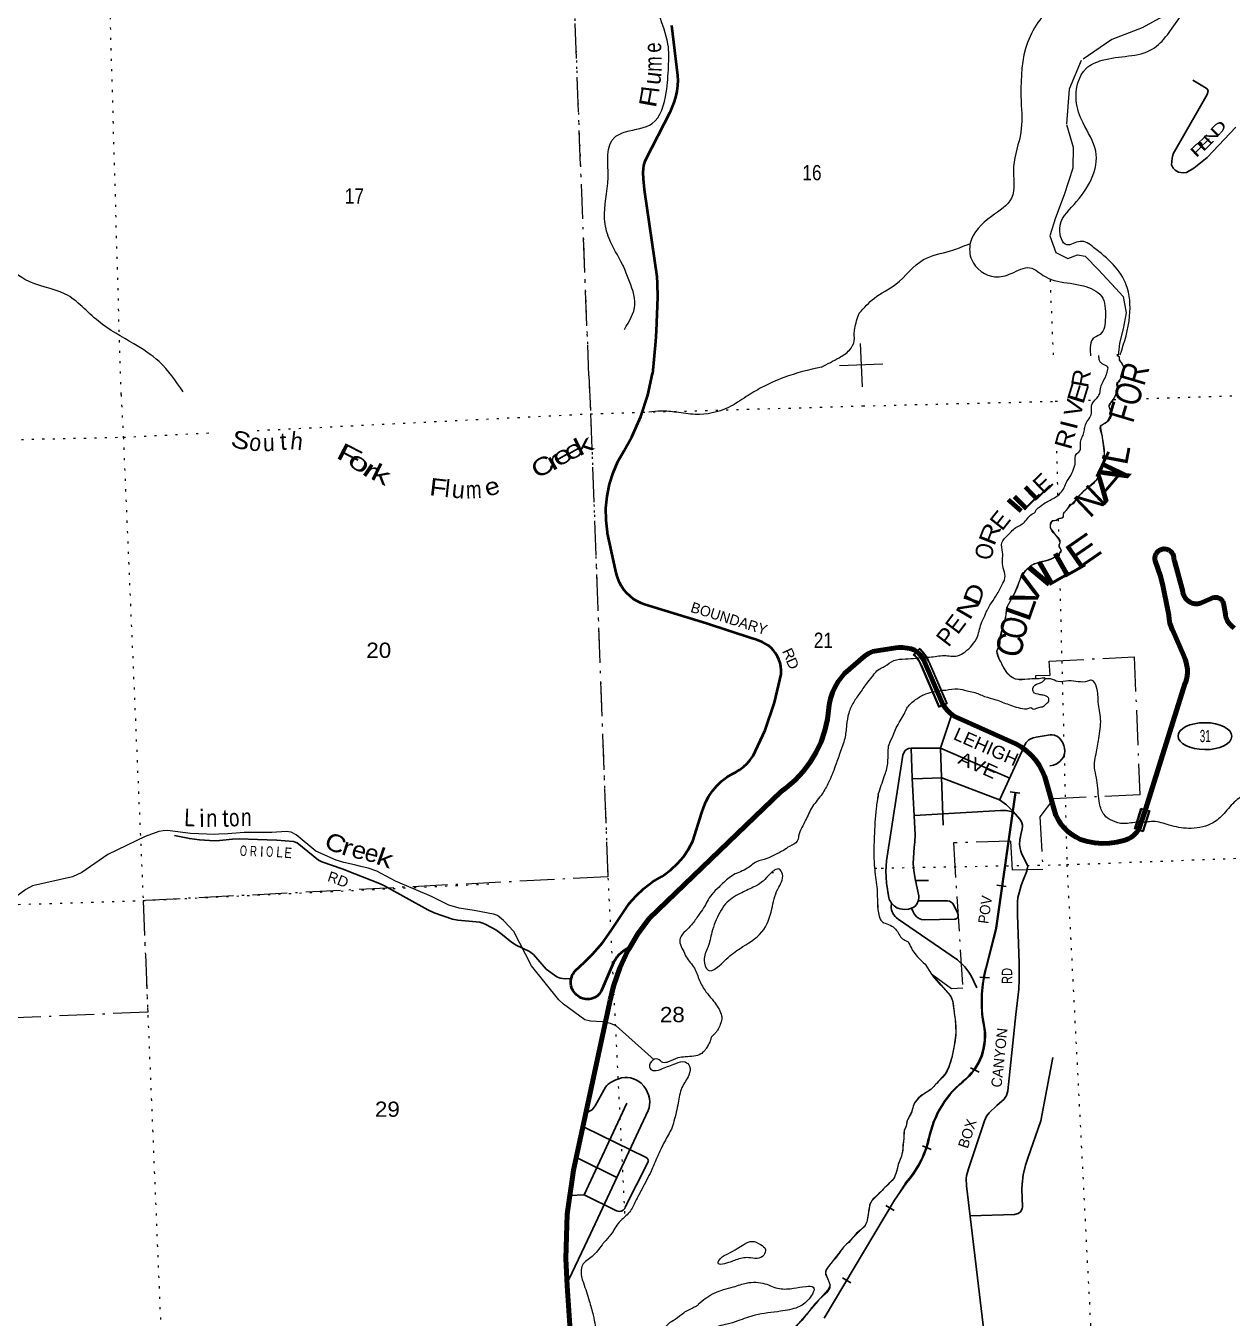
# Model space of a CAD drawing. Header units: feet. Extents: x 727543 to 978287, y 379550 to 572970.
# Drawn here: x 871278 to 885158, y 512144 to 527008 of the extents above; entities that cross this region are included whole.
import ezdxf
from ezdxf.enums import TextEntityAlignment as Align

# ---------------------------------------------------------------- set-up
doc = ezdxf.new("R2010")
doc.units = ezdxf.units.FT
doc.header["$LTSCALE"] = 80
doc.linetypes.add('DOT_DASHED', pattern=[7.7, 5, -1.2, 0.3, -1.2])
doc.linetypes.add('DOTTED', pattern=[1.5, 0.3, -1.2])
for name, color, linetype, lineweight in [('17', 7, 'Continuous', 25), ('23', 7, 'Continuous', 70), ('26', 7, 'Continuous', 40), ('29', 7, 'Continuous', 25), ('34', 7, 'Continuous', 25), ('39', 7, 'Continuous', 13), ('4', 7, 'Continuous', 13), ('44', 7, 'DOT_DASHED', 13), ('59', 7, 'Continuous', 13), ('7', 7, 'DOTTED', 13)]:
    doc.layers.add(name, color=color, linetype=linetype, lineweight=lineweight)
for name, color, linetype in [('27', 7, 'Continuous'), ('30', 7, 'Continuous'), ('41', 7, 'Continuous')]:
    doc.layers.add(name, color=color, linetype=linetype)

msp = doc.modelspace()

# ---------------------------------------------------------------- linework, layer by layer
at = {"layer": '17'}
msp.add_ellipse((884845.37, 518838.3), major_axis=(309.24, -1), ratio=0.500121, dxfattribs=at)
at = {"layer": '23'}
for points in [[(881021.24, 519812.37), (881286.61, 519853.51), (881324.22, 519857.27), (881365.6, 519857.27), (881422.02, 519849.75), (881463.39, 519842.22), (881494.89, 519831.4), (881506.17, 519825.75), (881526.09, 519811.15), (881549.84, 519790.98), (881570.35, 519769.38), (881588.7, 519746.33), (881605.26, 519719.33), (881834.69, 519195.56), (881836.25, 519192.97), (881858.09, 519160.95), (881883.16, 519131.38), (881911.18, 519104.6), (881941.84, 519080.89), (881974.82, 519060.52), (882009.74, 519043.71), (882670.9, 518750.42), (882730.48, 518714.75), (882790.1, 518670.3), (882844.74, 518619.85), (882893.82, 518563.97), (882936.78, 518503.27), (882973.17, 518438.41), (883002.57, 518370.1), (883129.59, 517926.84), (883131.97, 517921.67), (883158.83, 517871.27), (883190.81, 517823.95), (883227.56, 517780.23), (883268.67, 517740.6), (883313.71, 517705.48), (883362.17, 517675.26), (883413.52, 517650.27), (883493.47, 517626.6), (883576.73, 517611.11), (883661.16, 517604.41), (883745.82, 517606.57), (883829.79, 517617.56), (883912.16, 517637.28), (883934.89, 517644.48), (883963.66, 517656.62), (883991, 517671.7), (884016.62, 517689.56), (884040.23, 517709.99), (884061.57, 517732.78), (884080.42, 517757.68), (884161.21, 517994.7), (884619.37, 519450.42), (884620.34, 519452.99), (884632.14, 519490.88), (884639.92, 519529.79), (884643.59, 519569.3), (884643.11, 519608.97), (884638.48, 519648.38), (884629.76, 519687.09), (884617.04, 519724.68), (884600.46, 519760.73), (884474.05, 520052.26), (884472.75, 520054.85), (884454.8, 520096.37), (884441.29, 520139.53), (884432.36, 520183.88), (884428.12, 520228.91), (884419.95, 520286.18), (884360.92, 520570.81), (884333.09, 520678.39), (884271.18, 520855.38), (884269.99, 520860.88), (884268.43, 520872.27), (884268.07, 520883.75), (884268.92, 520895.21), (884270.96, 520906.52), (884274.17, 520917.56), (884278.52, 520928.2), (884283.95, 520938.32), (884290.42, 520947.83), (884297.84, 520956.6), (884306.13, 520964.55), (884315.22, 520971.59), (884324.99, 520977.65), (884335.34, 520982.64), (884346.15, 520986.53), (884357.31, 520989.27), (884368.7, 520990.83), (884380.19, 520991.18)], [(884380.19, 520991.18), (884391.65, 520990.34), (884402.96, 520988.3), (884413.99, 520985.09), (884424.63, 520980.74), (884434.76, 520975.3), (884444.26, 520968.84), (884453.04, 520961.42), (884460.99, 520953.12), (884468.03, 520944.04), (884474.08, 520934.27), (884479.08, 520923.92), (884482.97, 520913.1), (884485.39, 520903.2), (884487.96, 520875.38), (884494.03, 520853.2), (884589.84, 520502.99), (884591.86, 520489.5), (884595.88, 520473.34), (884601.57, 520457.69), (884608.87, 520442.72), (884617.69, 520428.59), (884627.94, 520415.47), (884639.5, 520403.48), (884652.26, 520392.77), (884666.06, 520383.46), (884680.76, 520375.63), (884696.2, 520369.39), (884712.2, 520364.79), (884728.6, 520361.9), (884745.22, 520360.73), (884761.86, 520361.3), (884778.35, 520363.62), (884794.51, 520367.64), (884907.39, 520417.5), (884933.62, 520428.81), (884957.39, 520433.99), (884965.43, 520434.43), (884975.57, 520433.92), (884985.6, 520432.36), (884995.4, 520429.75), (885004.89, 520426.14), (885013.94, 520421.55), (885022.46, 520416.04), (885030.37, 520409.68), (885037.56, 520402.52), (885043.96, 520394.65), (885049.51, 520386.15), (885054.14, 520377.12), (885057.8, 520367.65), (885079.92, 520240.85), (885080.25, 520237.03), (885083.22, 520217.23), (885088.24, 520197.84), (885095.26, 520179.09), (885104.2, 520161.17), (885114.97, 520144.28), (885127.44, 520128.62), (885130.02, 520126), (885155.02, 520103.55), (885180.02, 520080.73)], [(878227.19, 516408.58), (878319.37, 516563.25), (878452.02, 516740.59), (879969.31, 518201.38), (880027.69, 518244.34), (880129.11, 518332.4), (880220.78, 518430.58), (880301.67, 518537.81), (880370.92, 518652.9), (880427.76, 518774.6), (880471.56, 518901.57), (880501.85, 519032.43), (880518.3, 519165.74), (880522.7, 519199.49), (880537.49, 519270.05), (880559.57, 519338.69), (880588.71, 519404.63), (880624.59, 519467.17), (880699.25, 519557.01), (880928.5, 519758.48), (880972.35, 519790.4), (881021.24, 519812.37)], [(878003.33, 515803.3), (878041.75, 515962.33), (878113.1, 516171.98), (878205.99, 516373.02), (878227.19, 516408.58)], [(877601.5, 511099.35), (877507.28, 512515.28), (877491.33, 512829.79), (877508.66, 513339.59), (877579.19, 513844.78), (878003.33, 515803.3)]]:
    msp.add_lwpolyline(points, dxfattribs=at)
at = {"layer": '26'}
for points in [[(878708.78, 527010.43), (878776.25, 526438.19), (878779.52, 526382.33), (878776.81, 526317.29), (878770.04, 526254.95), (878753.42, 526186.75), (878733.48, 526124.87), (878689.92, 526012.94), (878409.27, 525466.53), (878396.96, 525438.53), (878386.13, 525400.59), (878380.71, 525364.01), (878379.29, 525320.02), (878380.71, 525248.82), (878393.18, 525124.3), (878539.95, 524125.76), (878543.21, 524044.17), (878545, 523887.3), (878532.43, 523494.62), (878524.94, 523375.45), (878488.02, 523007.14)], [(879665.91, 519952.33), (879635.03, 519962.74), (879108.86, 520132.25), (878397.34, 520353.25), (878359.83, 520367.07), (878313.99, 520389.03), (878270.69, 520415.65), (878230.41, 520446.65), (878193.6, 520481.7), (878160.65, 520520.4), (878131.93, 520562.33), (878107.74, 520607.04), (878088.37, 520654.02), (878074.01, 520702.78), (878064.82, 520752.77), (877972.26, 521171.1), (877970.16, 521183.17), (877954.09, 521321.38), (877952.56, 521460.52), (877965.58, 521599.05), (877993.01, 521735.47), (878034.55, 521868.27), (878089.74, 521996), (878157.98, 522117.26), (878250.58, 522282.25), (878355.13, 522516.09), (878434.65, 522759.57), (878488.31, 523010.06)], [(878227.19, 516408.58), (878185.9, 516388.36), (878155.53, 516369.32), (878127.32, 516347.22), (878101.58, 516322.28), (878078.58, 516294.79), (878058.59, 516265.05), (878041.81, 516233.38), (877900.03, 515912.77), (877893.29, 515898.74), (877884.14, 515883.68), (877873.46, 515869.66), (877861.38, 515856.83), (877848.02, 515845.33), (877843.07, 515841.9), (877824.66, 515830.8), (877793.07, 515819.33), (877784.23, 515816.98), (877764.08, 515813.82), (877743.7, 515812.78), (877723.32, 515813.88), (877703.18, 515817.1), (877683.48, 515822.41), (877664.44, 515829.75), (877646.27, 515839.04), (877629.18, 515850.18), (877613.34, 515863.04), (877598.93, 515877.49), (877586.12, 515893.36), (877575.03, 515910.49), (877565.79, 515928.68), (877558.51, 515947.74), (877553.26, 515967.46), (877550.09, 515987.62), (877549.06, 516007.99), (877550.15, 516028.37), (877553.37, 516048.51), (877558.68, 516068.22), (877566.02, 516087.25), (877575.31, 516105.42), (877586.45, 516122.51), (877599.31, 516138.35), (877706.13, 516240.23), (877799.15, 516329.24), (877913.38, 516460.47), (878013.27, 516602.91), (878211.05, 516901.84), (878217.13, 516909.6), (878298.96, 517002.74), (878390.09, 517086.82), (878489.5, 517160.91), (878596.12, 517224.2), (878617.21, 517238.22), (878699.97, 517301.36), (878775.67, 517372.8), (878843.49, 517451.77), (878902.69, 517537.39), (878952.61, 517628.73), (879056.53, 517959.45), (879073.73, 518014.68), (879102.56, 518083.87), (879138.45, 518149.68), (879181.03, 518211.36), (879229.83, 518268.26), (879284.3, 518319.75), (879343.86, 518365.26), (879407.85, 518404.3), (879441.04, 518420.64), (879489.79, 518450.11), (879535.18, 518484.51), (879576.74, 518523.47), (879613.99, 518566.56), (879646.54, 518613.31), (879783.21, 518906.26), (879893.62, 519224.54), (879970.16, 519552.61), (879970.4, 519557.6), (879969.96, 519598.74), (879965.22, 519639.6), (879956.23, 519679.74), (879943.1, 519718.73), (879925.96, 519756.12), (879905.01, 519791.52), (879880.47, 519824.54), (879852.62, 519854.81), (879821.76, 519882.01), (879789.5, 519900.47), (879755.61, 519918.42), (879665.91, 519952.33)]]:
    msp.add_lwpolyline(points, dxfattribs=at)
at = {"layer": '29'}
for p, q in [((882483.08, 518102.99), (882784.89, 518761.51)), ((881368.5, 518621.34), (881181.04, 517403.58)), ((881834.79, 517814.19), (881803.52, 518701.49)), ((881502.49, 517926.27), (882492.01, 517982.66)), ((881514.34, 517176.83), (881663.87, 517179.66)), ((881545.96, 516945.68), (881881.55, 516942.59)), ((881315.07, 516731.89), (881999.71, 516267.33)), ((881619.02, 516727.07), (881965.21, 516731.64)), ((882686.72, 516782.16), (882707.76, 516228.4)), ((882669.14, 515638.4), (882576.67, 514757.41)), ((878194.14, 514618.73), (877702.28, 513562.87)), ((877702.7, 514341.98), (878421.99, 513987.63)), ((877621.67, 513987.61), (878076.64, 513763.52)), ((878433.62, 513933.32), (878175.15, 513420.22)), ((882101.83, 513664.35), (882368.71, 511434.7)), ((882142.53, 513321.78), (882654.69, 513335.48))]:
    msp.add_line(p, q, dxfattribs=at)
for points in [[(884704.53, 526382.57), (884839.06, 526304.27), (884868.91, 526283.94), (884878.94, 526267.89), (884880.94, 526255.85), (884870.53, 526218.5), (884777.14, 526055.88), (884478.87, 525535.48), (884466.84, 525487.32), (884462.18, 525409.4), (884478.87, 525370.94), (884502.93, 525346.86), (884539.03, 525326.8), (884593.1, 525318.87), (884631.28, 525322.78), (884715.5, 525370.94), (884872.45, 525493.73), (885200.24, 525841.83)], [(881803.52, 518701.49), (881931.36, 519089.86), (881931.3, 519091.89)], [(882784.89, 518761.51), (882801.93, 518779.51), (882817.48, 518795.07), (882841.91, 518807.29), (882868.56, 518817.29), (882904.1, 518827.29), (883065.12, 518851.73), (883088.44, 518852.84), (883113.98, 518848.4), (883147.3, 518833.96), (883166.17, 518817.29), (883187.27, 518795.07), (883209.48, 518762.85), (883221.7, 518731.74), (883229.47, 518701.74), (883233.91, 518667.29), (883228.36, 518633.96), (883217.26, 518598.4), (883196.16, 518568.41), (883173.95, 518545.07), (883143.96, 518522.85), (883129.53, 518515.07), (883103.99, 518505.07), (883061.46, 518497.36)], [(881368.5, 518621.34), (881382.72, 518653.97), (881396.05, 518671.75), (881407.15, 518680.63), (881419.37, 518689.52), (881433.8, 518695.08), (881463.42, 518698.72)], [(881463.42, 518698.72), (881803.52, 518701.49), (882600.03, 518353.68), (882597.88, 518357.66)], [(881510.09, 517703.04), (881475.96, 518353.52), (881463.42, 518698.72)], [(881482.22, 518347.64), (881816.02, 518359.92), (882482.08, 518105.22)], [(882482.08, 518105.22), (882560.95, 518046.76), (882637.56, 517973.08)], [(882492.01, 517982.66), (882536.52, 517983.43), (882559.84, 517981.21), (882636.46, 517968.99)], [(882686.72, 516782.16), (882688.66, 516933.45), (882693.1, 516980.67), (882706.43, 517036.23), (882730.86, 517120.12), (882745.29, 517164), (882795.27, 517284.56), (882805.26, 517326.77), (882807.48, 517341.22), (882804.15, 517355.67), (882753.07, 517449), (882733.09, 517492.88), (882725.31, 517514.55), (882719.76, 517544.55), (882713.1, 517592.88), (882715.31, 517644.55), (882730.86, 517722.32), (882743.08, 517770.66), (882746.41, 517797.88), (882746.41, 517812.88), (882736.42, 517841.77), (882728.64, 517861.77), (882715.31, 517882.32), (882637.56, 517973.08)], [(881510.09, 517703.04), (881507.1, 517623.43), (881499.32, 517559), (881490.43, 517436.78), (881489.33, 517373.44), (881497.1, 517290.11), (881514.34, 517176.83)], [(877554.53, 516052.32), (877483.02, 516048.54), (877425.21, 516054.52), (877385.99, 516070), (877263.79, 516159.67), (877118.22, 516325.81), (877073.29, 516362.71), (876919.23, 516435.35), (876867.04, 516469.43), (876743, 516570.05), (876687.63, 516609.07), (876572.01, 516672.9), (876536.13, 516686.86), (876502.25, 516696.95), (876250.54, 516720.47), (876186.28, 516734.74), (875976.97, 516806.55), (875902.67, 516842.44), (875404.36, 517115.99), (875348.04, 517143.67), (875062.05, 517254.29), (874916.52, 517313.01), (874683.23, 517391.03), (874646.25, 517412.83), (874399.26, 517610.3), (874358.3, 517626.42), (874167.52, 517642.44), (873944.69, 517648.55), (873733.93, 517657), (873656.62, 517654.35), (873505.79, 517638.71), (873447.31, 517634.4), (873277.86, 517646.37), (873160.25, 517660.34), (872988.81, 517694.25)], [(881181.04, 517403.58), (881175.05, 517283.45), (881181.72, 517147.89), (881206.15, 516976.79), (881210.59, 516961.78), (881218.37, 516946.23), (881239.46, 516916.79)], [(881545.96, 516945.68), (881552.63, 516972.89), (881552.62, 517001.23), (881514.34, 517176.83)], [(881315.07, 516731.89), (881291.66, 516752.34), (881280.56, 516764.56), (881261.05, 516786.5), (881245.5, 516816.5), (881238.36, 516841.23), (881236.14, 516867.9), (881239.46, 516916.79)], [(881239.46, 516916.79), (881268.34, 516885.12), (881299.43, 516863.46), (881321.64, 516854.01), (881338.3, 516850.67), (881392.71, 516843.46), (881433.8, 516847.34), (881470.45, 516859.01)], [(881470.45, 516859.01), (881495.99, 516871.78), (881519.31, 516892.34), (881534.86, 516914.01), (881545.96, 516945.68)], [(881470.45, 516859.01), (881486, 516817.9), (881498.22, 516793.45), (881517.09, 516771.23), (881525.98, 516760.12), (881537.08, 516751.23), (881564.85, 516737.9), (881582.61, 516731.23), (881619.02, 516727.07)], [(881965.21, 516731.64), (881974.07, 516732.62), (881982.95, 516735.95), (881991.28, 516741.51), (881996.83, 516747.9), (882001.27, 516757.62), (882004.05, 516767.06), (882004.6, 516784.56), (881997.94, 516806.51), (881950.19, 516903.45), (881937.42, 516919.84), (881917.98, 516933.45), (881904.11, 516939.28), (881881.55, 516942.59)], [(881999.71, 516267.33), (882081.23, 516183.19), (882127.87, 516125.41), (882156.75, 516080.97), (882218.93, 515943.2)], [(882669.14, 515638.4), (882703.11, 515927.64), (882707.55, 516036.53), (882707.76, 516228.4)], [(882806.94, 513985.49), (882957.88, 514413.02), (883093.44, 515143.58)], [(877719.88, 514501.71), (877787.39, 514536.3), (877796.25, 514541.84), (877807.33, 514554.04), (877829.49, 514587.29), (877946.94, 514802.35), (877961.34, 514821.2), (877977.96, 514836.72), (878013.41, 514860), (878066.59, 514885.5), (878100.94, 514897.69), (878133.07, 514906.56), (878171.85, 514911), (878200.66, 514911), (878235.01, 514906.56), (878259.38, 514899.91), (878288.19, 514888.82), (878319.21, 514873.3), (878356.88, 514846.7), (878389.02, 514813.44), (878414.5, 514773.53), (878444.41, 514712.56), (878454.39, 514669.33), (878457.71, 514630.53), (878454.39, 514596.16), (878448.85, 514565.12), (878437.05, 514532.4)], [(882101.83, 513664.35), (882096.78, 513751.02), (882101.22, 513782.13), (882123.43, 513859.91), (882307.77, 514415.45), (882332.2, 514466.56), (882363.3, 514506.56), (882449.91, 514591), (882534.31, 514664.33), (882547.64, 514682.11), (882563.18, 514706.56), (882576.67, 514757.41)], [(877496.96, 512523.09), (877773.47, 513113.59), (878437.05, 514532.4), (878437.05, 514532.4)], [(878421.99, 513987.63), (878428.91, 513981.47), (878436.11, 513972.61), (878439.99, 513964.29), (878441.1, 513959.3), (878440.55, 513953.21), (878438.88, 513944.89), (878433.62, 513933.32)], [(882654.69, 513335.48), (882696.44, 513347.7), (882723.09, 513367.7), (882743.08, 513401.03), (882745.3, 513423.26), (882736.42, 513627.7), (882740.86, 513685.47), (882754.19, 513794.36), (882778.62, 513903.24), (882806.94, 513985.49)], [(877538.51, 513553.55), (877702.28, 513562.87), (878073.23, 513378.93), (878073.23, 513378.93)], [(878073.23, 513378.93), (878092.63, 513372.86), (878107.03, 513371.75), (878126.98, 513374.52), (878141.38, 513380.06), (878151.35, 513387.27), (878160.77, 513396.14), (878169.08, 513407.22), (878175.15, 513420.22)]]:
    msp.add_lwpolyline(points, dxfattribs=at)
at = {"layer": '34'}
for p, q in [((882604.54, 518197.99), (882714.05, 518182.45)), ((882449.4, 517123.34), (882558.91, 517107.79)), ((882256, 516067.93), (882366.19, 516058.26)), ((882149.08, 515025.21), (882246.53, 514972.89)), ((881593.94, 514127.5), (881694.81, 514082.12)), ((881410.88, 513699.43), (881273.15, 513500.91)), ((881273.15, 513500.91), (880462.28, 512144.25)), ((881269, 513383.92), (881174.06, 513440.67)), ((880771.37, 512551.91), (880676.43, 512608.66))]:
    msp.add_line(p, q, dxfattribs=at)
at = {"layer": '34', "lineweight": 13}
for p, q in [((881399.98, 513699.43), (881272.82, 513499.95)), ((881272.83, 513500.03), (880462.28, 512144.25))]:
    msp.add_line(p, q, dxfattribs=at)
msp.add_lwpolyline([(882657.66, 518191.56), (882436.17, 516630.79), (882318.66, 516169.89)], dxfattribs=at)
at = {"layer": '34'}
msp.add_lwpolyline([(882668.56, 518191.56), (882447.07, 516630.79), (882329.56, 516169.89)], dxfattribs=at)
at = {"layer": '34', "lineweight": 13}
for centre, radius, start, end in [((883790.62, 515784.3), 1521.62, 165.32076, 188.17611), ((881641.94, 515388.38), 667.13, 312.47153, 15.61019), ((882771.47, 513993.72), 1129.51, 126.95631, 169.20703), ((880534.51, 514468.4), 1157.74, 318.37876, 346.86086)]:
    msp.add_arc(centre, radius, start, end, dxfattribs=at)
at = {"layer": '34'}
for centre, radius, start, end in [((883801.52, 515784.3), 1521.62, 165.32076, 188.17611), ((881652.84, 515388.38), 667.13, 312.47153, 15.61019), ((882782.37, 513993.72), 1129.51, 126.95631, 169.20703), ((880545.41, 514468.4), 1157.74, 318.37876, 346.86086)]:
    msp.add_arc(centre, radius, start, end, dxfattribs=at)
at = {"layer": '39'}
msp.add_line((881625.53, 516213.93), (881698.46, 516099.58), dxfattribs=at)
for points in [[(873173.22, 517720.18), (872907.22, 517751.89), (872857.24, 517750.1), (872807.37, 517740.1), (872652.27, 517684.37), (872221.54, 517476.67), (871922.28, 517269.34), (871814.63, 517219.09), (871354.34, 517115.7), (871276.4, 517073.85), (871007.6, 516875.91), (870872.89, 516716.64)], [(878506.65, 515114.99), (878069.41, 515506.36), (878006.29, 515533.89), (877912.12, 515552.64), (877775.05, 515559.83), (877709.01, 515575.45), (877466.07, 515755.31), (877412.41, 515805.94), (877096.64, 516197.6), (876892.09, 516592.27), (876772.35, 516718.78), (876704.57, 516774.64), (876659.25, 516790.12), (876435.23, 516834.6), (876266.01, 516858.42), (876145.99, 516893.48), (875946.56, 516993.2), (875532.16, 517171.99), (875318.18, 517285.32), (875215.46, 517321.2), (875134.31, 517339.11), (875059.03, 517357.13), (874935.43, 517385.06), (874847.72, 517412.99), (874614.68, 517517.08), (874390.17, 517704.19), (874330.65, 517733.76), (874274.55, 517740.1), (874110.16, 517729.82), (873790.32, 517731.29), (873600.54, 517716.05), (873498.15, 517712.21), (873448.32, 517708.22), (873173.22, 517720.18)]]:
    msp.add_lwpolyline(points, dxfattribs=at)
for points in [[(883870.71, 523224.77), (883978.84, 523668.78), (883940.14, 524028.88), (883564.15, 524459.81), (883409.35, 524529.04), (883254.85, 524489.23), (883174.58, 524672.17), (883339.74, 524952.66), (883588.87, 525567.32), (883442.16, 525891.28), (883364.98, 526149.05), (883479.96, 526518.64), (883662.73, 526611.95), (884239.43, 526739.44), (884563, 527114.4), (885014.85, 527627.2), (885333.97, 528012.11), (885712.51, 528380.95), (885851.18, 528918.99), (886010.77, 529237.66), (886450.72, 529743.98), (886705.9, 530257.88), (886906.72, 530965.74), (886897.86, 531492.49), (886914.69, 531781.86), (887039.71, 532103.34), (887563.83, 532786.31), (887859.79, 533192.61), (888115.98, 533833.77), (888516.85, 535116.18), (888756.36, 535463.93), (889046.06, 536078.01), (889371.83, 536854.92), (889531.78, 537316.98), (889697.2, 537641.91), (889774.6, 537937.47), (890039.24, 538417.38), (890166.53, 538732.88), (890050.05, 538908.47), (890069.49, 539234.29), (890185.22, 539686.7), (889984.49, 539992.59), (889997.97, 540467.63), (890310.41, 540714.98), (890887.9, 541076.74), (891476.02, 541578.22), (891593.23, 541790.37), (891516.07, 541793.69), (891235.08, 541672.66), (890862.55, 541711.95), (890591.91, 541890.16), (890367.79, 542223.49), (890187.08, 542281.7), (890004.79, 542481.21), (889751.62, 542577.24), (889408.11, 542447.93), (889217.43, 542451.27), (889147.76, 542622.47), (889060.18, 542734.47), (889110.7, 543043.21), (889226.66, 543083.67), (889242.91, 543336.67), (889525.59, 543720.29), (889619.71, 543850.85), (889855.58, 543883.45), (890070.15, 544195.99), (890002.56, 544619.68), (889987.43, 544998.8), (890085.3, 545543.47), (890295.41, 545865.95), (890630.94, 546144.41), (890876.47, 546595.37), (890920.24, 547123.98), (890873.83, 547372.74), (890772.12, 547991.11), (890921.03, 548323.54), (890863.34, 548499.2), (890852.1, 548882.49), (890764.8, 548834.96), (890668.03, 548770.95), (890591.26, 549069.12), (890496.92, 549350.51), (890533.42, 549604.23), (890524.49, 549828.06), (890626.23, 550326.43), (890493.75, 550598.39), (890205.64, 550858.77), (890034.61, 551080.89), (890017.85, 551399.36), (890235.71, 551543.99), (890292.93, 551516.15)], [(889788.69, 549064.88), (889850.95, 548723.79), (890011.8, 548553.81), (890254.43, 548417.02), (890392.98, 548145.27), (890371.41, 548025.36), (890395.89, 547818.23), (890482.6, 547778.9), (890480.11, 547536.49), (890412.39, 547404.84), (890470.47, 547168.61), (890516.72, 546923.89), (890441.65, 546874.78), (890302.58, 547007.16), (890150.56, 546854.35), (890189.94, 546629.58), (890132.76, 546233.77), (889959.13, 546114.52), (889844.86, 546031.71), (889588.62, 545798.47), (889452.14, 545611.88), (889419.74, 545255.32), (889431.64, 544906.38), (889411.36, 544449.28), (889289.12, 544210.69), (889196.3, 544098.35), (889151.81, 543943.3), (889105.45, 543733.66), (888780.77, 543132.48), (888740.79, 542864.5), (888834.51, 542700.21), (888783.7, 542550.99), (888824.96, 542380.81), (888683.25, 542325.29), (888635.12, 542515.43), (888585.76, 542634.84), (888443.72, 542587.4), (888421.75, 542477.57), (888497.15, 542213.68), (888659.52, 542005.39), (888626.75, 541759.88), (888693.45, 541663.29), (889070.22, 541771.57), (889625.02, 541736.72), (889919.89, 541662.36), (890096.36, 541507.07), (890116.2, 541162.46), (889955.69, 541069.93), (889819.7, 540871.24), (889621.91, 540646.13), (889632.23, 540438.5), (889730.41, 540314.76), (889631.6, 540200.19), (889618.2, 540028.06), (889783.07, 539757.25), (889813.43, 539453.4), (889682.08, 539036.78), (889536.8, 538613.61), (889370.1, 538371.43), (889251.01, 538104.68), (889068.85, 537843.78), (888849.97, 537436.17), (888958.07, 537165.37), (888994.44, 536863.75), (888750.58, 536319.96), (888360.58, 535781.08), (888032.38, 535319.11), (887867.34, 534883.12), (887722.6, 534395.35), (887455.99, 533812.39), (887354.47, 533562.42), (887186.39, 533253.55), (887039.77, 533016.11), (886821.31, 532648.91), (886507.72, 532023.89), (886373.57, 531778.82), (886286.78, 531464.76), (886128.04, 530972.45), (885977.07, 530488.5), (885864.12, 530289.19), (885688.12, 529957.24), (885270.42, 529401.23), (884848.45, 528901.6), (884481.2, 528351.42), (884244.68, 527979.54), (883963.19, 527820.12), (883617.82, 527686.7), (883301.57, 527433.16), (882902.69, 527015.13), (882781.58, 526748.31), (882729.04, 526134.57)], [(878165.88, 523517.07), (878286.18, 523800.36), (878208.89, 524104.62), (878144.67, 524261.61), (877988.51, 524562.12), (877937.31, 524786.59), (877977.5, 525262.58), (878054.68, 525728.18), (878179.48, 525788.82), (878485.03, 525884.42), (878646.35, 526242.6), (878672.86, 526537.62), (878666.44, 526800.69), (878567.38, 527136.34), (878597.68, 527820.53), (878736.37, 528143.19), (878978.12, 528685.51), (879194.75, 529372.5), (879231.46, 529580.9), (879272.02, 529836.08), (879269.44, 530018.29), (879229.88, 530168.36), (879273.23, 530364.91), (879217.97, 530589.19), (879329.79, 530795.09), (879341.95, 531093.48), (879300.97, 531423.27), (879136.04, 531758.32), (878650.08, 532132.26), (878397.74, 532537.59), (878271.91, 532882.09), (878066.95, 533356.53)], [(873088.31, 522797.61), (872810.58, 523146.47), (872521.24, 523349.46), (872113.65, 523609.63), (871729.85, 523923.6), (871267.95, 524090.01), (870975.24, 524278.66), (870512.75, 524372.11), (870245.65, 524618.71), (869795.87, 524700.61), (869299.11, 524875.49), (868951.8, 525146.63), (868435.99, 525466.47), (867863.75, 525822.12), (867408.59, 526059.76), (866784.53, 526269.1), (866036.63, 526355.02), (865207.44, 526275), (864515.16, 526043.48), (863976.78, 525985.42), (863409.91, 526057.68), (862735.38, 526177.5), (862250.09, 526452.2), (861803.6, 526678.09), (861236.25, 526845.56), (860816.51, 526892.42), (860489.58, 526692.48), (859965.9, 526282.6), (859659.55, 525998.5)], [(882729.04, 526134.57), (882726.85, 525783.11), (882643.27, 525388.38), (882619.29, 525024.04), (882388.4, 524815.93), (882145.25, 524508.44), (882160.99, 524317.15), (882428.31, 524120.65), (882617.3, 524159.67), (882831.56, 524225.83), (883007.97, 524123.04), (883294.82, 524046.38), (883445.98, 524017.41), (883653.4, 523899.56), (883699.65, 523654.84), (883638.55, 523458.81), (883555.47, 523407.39), (883525, 523307.36), (883528.08, 523210.81)], [(880868.1, 523703.61), (881041.4, 523875.58), (881288.4, 524035.8), (881607.49, 524319.73), (881917.71, 524419.59), (882135.09, 524502.03)], [(880433.41, 523083.81), (880635.78, 523191.04), (880754.28, 523277.57), (880810.15, 523389.36), (880810.15, 523459.84), (880815.01, 523525.46), (880868.1, 523703.61)], [(881646.25, 519747.1), (881676.24, 519747.71), (881845.84, 519765.07), (881997.84, 519761.65), (882085.51, 519808.86), (882164.28, 519882.1), (882227.95, 519985.22), (882251.78, 520066.89), (882279.52, 520152.73), (882321.25, 520245.06), (882338.22, 520286.05), (882353.54, 520314.85), (882390.25, 520372.63), (882455.95, 520475.82), (882521.02, 520599.23), (882544.97, 520676.85), (882523.78, 520773.32), (882516.95, 520864.16), (882516.18, 520955.19), (882508.85, 521062.21), (882573.14, 521145.12), (882602.56, 521176.37), (882655.71, 521226.57), (882768.87, 521300.87), (882867.13, 521398.99), (882883.13, 521405.55), (882904.28, 521442.62), (882927.94, 521463.58), (883007.14, 521522.67), (883118.72, 521582.76), (883226.6, 521697.36), (883256.86, 521767.08), (883314.71, 521861.94), (883348.28, 521956.05), (883351.96, 521968.3), (883350.53, 522014.79), (883386.37, 522100.88), (883394.34, 522105.17), (883412.1, 522186.65), (883420.29, 522249.63), (883443.02, 522300.91), (883457.41, 522360.03), (883469.78, 522419.09), (883540.62, 522552.79), (883540.1, 522635.73), (883602.12, 522726.66), (883638.46, 522796.58), (883639.92, 522814.83), (883692.43, 522952.01), (883709.52, 522988.96), (883718.58, 523023.64), (883724.75, 523086.55), (883708.2, 523098.18), (883650.48, 523130.8), (883631.41, 523158.54), (883625.75, 523210.98), (883625.68, 523213), (883625.35, 523214.99)], [(882900.45, 519497.18), (882808.12, 519493.17), (882674.45, 519493.11), (882566.81, 519568.71), (882489.69, 519705.95), (882451.94, 519814.05), (882483.98, 519891.93), (882489.78, 519966.97), (882551.51, 520199.53), (882577.65, 520337.93), (882642.85, 520457.29), (882690.33, 520559.92), (882727.7, 520662.24), (882742.96, 520693.05), (882781.94, 520742.81), (882864.82, 520814.16), (882943.05, 520838.82), (883073.58, 520875.21), (883113.43, 520896.67), (883155.12, 520924.25), (883192.14, 520971.93), (883166, 521031.83), (883179.11, 521066.63), (883144.56, 521136.38), (883072.91, 521227.26), (883092.44, 521316.88), (883138.79, 521324.38), (883162.58, 521341.3), (883212.79, 521354.98), (883221.42, 521403.81), (883254.71, 521441.25), (883315.32, 521511.91), (883323.48, 521510.14), (883366.32, 521566.09), (883430.99, 521636.87), (883476.22, 521680.75), (883555.43, 521739.84), (883642.82, 521861.91), (883686.43, 522025.12), (883689.21, 522132.45), (883673.91, 522235.17), (883659.47, 522309.59), (883642.52, 522400.12), (883717.86, 522453.02), (883769.39, 522555.77), (883742.75, 522631.84), (883761.75, 522672.89), (883791.11, 522706.17), (883812.06, 522749.31), (883840.37, 522816.95), (883847.51, 522914.29), (883853.58, 522914.48), (883886.49, 522964.05), (883894.52, 522966.32), (883908.97, 523023.42), (883911.1, 523086.21), (883902.51, 523102.13), (883885.33, 523133.98), (883864.23, 523161.66), (883856.92, 523201.9), (883842.5, 523209.55)], [(883842.5, 523209.55), (883838.14, 523211.92), (883846.29, 523223.97)], [(880433.41, 523083.81), (880001.68, 522963.86), (879744.23, 522847.42), (879567.28, 522743.34), (879362.62, 522618.24), (878980.85, 522538.81), (878763.92, 522563.13), (878587.72, 522576.44), (878445.62, 522566.26)], [(881032.03, 519542.09), (881085.25, 519602.07), (881160.96, 519642.84), (881264.32, 519706.72), (881397.37, 519727), (881646.25, 519747.1)], [(881032.03, 519542.09), (880960.82, 519457.32), (880879.17, 519341.72), (880803.47, 519230.34), (880746.4, 519103.29), (880721.98, 518965), (880699.97, 518812.62), (880644.09, 518643.1), (880591.73, 518491.9), (880514.09, 518305.59), (880440.92, 518176.06), (880329.89, 518027.27), (880249.37, 517871.23), (880207.27, 517787.09), (880169.65, 517686.89), (880155.03, 517631.84), (880065.79, 517570.68), (879994.34, 517524.17), (879894.73, 517472.83), (879802.96, 517429.8), (879684.78, 517392.11), (879579.73, 517318.36), (879422.18, 517243.15), (879293.63, 517142.43), (879254.32, 517102.89), (879169.81, 517017.57), (879117.55, 516935.17), (879077.12, 516863.22), (879018.8, 516780.65), (878939.06, 516669.15), (878870.31, 516598.44), (878805.99, 516513.68), (878803.42, 516460.99), (878838, 516381.01), (878876.61, 516301.14), (878971.28, 516168.19), (879029.77, 516028.17), (879104.13, 515898.7), (879173.26, 515811.59), (879208.89, 515766.04), (879283.71, 515620.4), (879286.29, 515600.23), (879273.85, 515539.18), (879249.36, 515475.76), (879226.09, 515440.71), (879200.63, 515411.67), (879175, 515388.7), (879167.2, 515378.36), (879157.95, 515347.75), (879133.23, 515292.43), (879106.26, 515245.13), (879082.82, 515216.15), (879045.36, 515182.73), (878965.26, 515156.22), (878866.42, 515149.42), (878781.89, 515136.95), (878669.99, 515091.34), (878607.5, 515085.55), (878551.9, 515122.45), (878475.78, 515098.07), (878459.93, 515014.66), (878507.05, 514991.69), (878603.42, 515014.61), (878755.37, 515073.48), (878866.04, 515090.72), (878915.92, 515041.52), (878906.64, 514940.08), (878827.8, 514796.23), (878784.26, 514618.97), (878735.57, 514409.18), (878705.75, 514319.31), (878678.89, 514267.97), (878596.31, 514113.9), (878535.42, 513978.65), (878473.08, 513836.75), (878364.6, 513625.16), (878294.1, 513489.52), (878223.59, 513364.74), (878105.19, 513248.28), (878010.14, 513106.01), (877931.8, 513016.81), (877908.36, 512987.83), (877794.91, 512853.14), (877682.52, 512752.87), (877676.61, 512602.96), (877694.3, 512548.82), (877760.66, 512344.25), (877805.74, 512177.55), (877827.26, 512058.75), (877828.56, 512012.25)], [(881814.15, 519364.97), (881862.04, 519368.98), (882003.37, 519383.45), (882105.35, 519360.28), (882182.8, 519344.45), (882309.86, 519295.75), (882438.64, 519257.22), (882587.52, 519201.01), (882673.39, 519172.87), (882768.13, 519153.62), (882819.95, 519159.54), (882840.68, 519166.95), (882862.88, 519152.14), (882920.62, 519165.47), (882975.4, 519177.31), (883018.33, 519208.41), (883047.94, 519245.44), (883044.98, 519279.5), (882983.92, 519308.38), (882947.25, 519315.34), (882871.33, 519347.41), (882866.04, 519387.71), (882889.21, 519424.85), (882977.12, 519463.97), (883006.23, 519505.33), (882953.75, 519499.67), (882900.45, 519497.18)], [(884170.15, 517848.56), (884037.42, 517845.49), (883871.69, 517834.33), (883756.95, 517877.34), (883732.23, 517890.74), (883652.12, 517993.49), (883631.73, 518063.68), (883606.21, 518301.66), (883574.86, 518531.36), (883591.93, 518635.08), (883622.96, 518812.06), (883644.53, 519033.28), (883618.28, 519228.74), (883598.84, 519400.13), (883537.62, 519481.2), (883495.44, 519469.79), (883276.59, 519473.18), (883155.31, 519465.4), (883068.7, 519495.75), (883008.52, 519498.23)], [(881086.89, 518171.85), (881155.33, 518374.01), (881195.31, 518522.94), (881199.19, 518660.65), (881210.88, 518741.95), (881262.04, 518856.83), (881292.12, 518932.62), (881338.26, 519012.95), (881384.47, 519091.26), (881414.8, 519158.96), (881503.19, 519248.69), (881610.53, 519314.71), (881816.5, 519365.17)], [(898881.61, 517802.99), (898681.87, 517810.15), (898410.75, 517735.04), (898212.87, 517583.27), (898078.03, 517423.33), (897950.8, 517213.03), (897767.05, 516996.95), (897591.15, 516920.72), (897200.57, 516910.74), (896927.91, 517017.69), (896819.94, 517170.17), (896567.65, 517273.7), (896337.16, 517260.54), (896166.91, 517000.36), (896034.48, 516761.57), (895877.89, 516716.29), (895593.91, 516796.59), (895409.16, 516612.85), (895179.56, 516504.62), (894976.32, 516593.47), (894734.62, 516747.91), (894562.91, 516997.58), (894140.53, 517231.44), (893929.4, 517115.69), (893577.21, 517042.14), (893232.11, 517067.95), (893042.42, 517177.45), (892964.33, 517280.26), (892858.53, 517361.99), (892805.62, 517502), (892779.17, 517770.3), (892713.85, 517984.79), (892428.19, 518119.67), (892229.8, 518182.36), (891968.76, 518241.11), (891483.34, 518153.34), (891081.71, 517975.08), (890624.39, 517829.49), (890404.02, 517816.65), (890123.12, 517664.35), (889962.52, 517683.69), (889424.26, 517535.63), (889096.01, 517606.47), (888739.19, 517816.05), (888572.23, 517976.83), (888297.34, 518156.55), (887929.67, 518191.78), (887679.46, 518293.35), (887549.07, 518384.44), (887286.3, 518631.31), (887078.63, 518798.94), (886909.13, 518844.31), (886714.13, 518862.59), (886599.23, 518844.9), (886470.56, 518747.87), (886351.67, 518728.02), (886206.38, 518644.64), (885997.88, 518508.74), (885926.22, 518468.09), (885840.63, 518418.92), (885681.71, 518383.68), (885530.6, 518292.03), (885333.44, 518182.78), (885182.69, 518079), (885047.54, 517929.16), (884912.92, 517827.9), (884655.22, 517777.48), (884435.32, 517815.23), (884247.74, 517856.01), (884170.15, 517848.56)], [(881085.02, 518167.69), (881061.98, 518007.5), (881040.09, 517681.35), (881035.48, 517502.72), (881045.41, 517302.5), (881072, 517074.57), (881096.77, 516769.48), (881115.2, 516723.38), (881146.3, 516691.11)], [(881086.89, 518171.85), (881061.98, 518007.5), (881040.09, 517681.35), (881035.48, 517502.72), (881045.41, 517302.5), (881072, 517074.57), (881096.77, 516769.48), (881115.2, 516723.38), (881149.35, 516690.86)], [(879806.59, 517217.11), (879743.91, 517156.99), (879646.49, 517099.64), (879496.9, 517028.7), (879328.47, 516908.66), (879262.53, 516809.69), (879171.88, 516582.55), (879126.21, 516409.27), (879081.93, 516258.29), (879127.45, 516148.26), (879338.17, 516273.52), (879496.39, 516397.31), (879747.76, 516586.44), (879861.62, 516850.65), (879930, 517079.2), (879983.81, 517250.68), (879945.82, 517308.31), (879846.15, 517258.99), (879781.37, 517190.41)], [(881145.77, 516692.78), (881286.16, 516617.69), (881366.53, 516506.85), (881423.79, 516477.03)], [(881424.48, 516476.32), (881426.26, 516474.29), (881467, 516400.68), (881624.56, 516215.37)], [(881698.46, 516099.58), (881749.43, 516036.02), (881812.03, 515969.74), (881860.55, 515914.94), (881928.5, 515828.16), (881955.57, 515693.61), (881978.32, 515510.35), (881979.62, 515417.35), (881975.37, 515366.63), (881955.18, 515252.63), (881941.7, 515177.3), (881892.72, 515019.78), (881872.09, 514974.54), (881812.07, 514899.56), (881712.59, 514796.86), (881689.14, 514773.77), (881617.94, 514728.73), (881525.59, 514652.59), (881489.67, 514582.52), (881464.35, 514498.67), (881428.21, 514434.67), (881413.43, 514395.7), (881412.28, 514371.39), (881384.51, 514299.59), (881380.04, 514198.29), (881371.75, 514147.42), (881369.3, 514102.83), (881352.57, 514005.14), (881315.5, 513910.76), (881297.41, 513835.06), (881263.36, 513745.69)], [(881263.36, 513745.69), (881130.51, 513613.78), (881065.56, 513551.27), (880999, 513474.54), (880984.03, 513431.63), (880967.35, 513305.7), (880914.2, 513182.8), (880874.66, 513151.35), (880803.77, 513084.62), (880747.08, 513016.26), (880697.78, 512972.39), (880672.43, 512939.31), (880660.71, 512924.82), (880623.87, 512869.15), (880582.82, 512819.44), (880547.49, 512782.03), (880496.8, 512715.87), (880477.85, 512670.82), (880514.9, 512574.72), (880530.73, 512514.45), (880413.64, 512365.49), (880270.81, 512197.6), (880169.03, 512079.42), (880072.12, 512003.87), (879932.34, 511943.32), (879850.11, 511920.8), (879755.54, 511906.02), (879690.18, 511930.51), (879610.97, 511944.49), (879421.82, 511914.95), (879354.97, 511848.33), (879286.27, 511775.59), (878991.79, 511682.4), (878822.95, 511649.37), (878611.14, 511635.38), (878441.87, 511545.67), (878301.11, 511375.82), (878198.4, 511146.32), (878194.53, 510923.61), (878176.49, 510629.68), (878188, 510362.89), (878164.77, 510182.14), (878183.81, 510079.46), (878208.69, 509985.04), (878231.88, 509878.44), (878217.95, 509726.28), (878312.17, 509609.51), (878407.23, 509462.41), (878443.02, 509267.11), (878476.48, 508938.19), (878486.6, 508649.1), (878449.06, 508474.02), (878417.31, 508019.85), (878431.32, 507664.08), (878467.02, 507327.13), (878455, 506962.54), (878489.65, 506807.69), (878565.43, 506627.67), (878652.19, 506488.43), (878695.18, 506396.54), (878663.95, 506357.23), (878472.8, 506471.3), (878297.52, 506595.93), (878168.43, 506442.59), (878106.66, 506266.84), (878222.73, 506235.67), (878391.38, 506347.61), (878403.02, 506220.45), (878420.6, 506170.35), (878463.57, 506151.31), (878517.89, 506088.07), (878549.42, 506044.42), (878568.75, 505931.64), (878586.34, 505808.69), (878669.53, 505796.84), (878772.86, 505787.57), (878826.69, 505669.68), (878952.27, 505731.86), (879108.92, 505622.9), (879285.27, 505459.84), (879396.15, 505325.33), (879503.46, 505101.67), (879557.91, 504961.53), (879580.11, 504818.47), (879595.62, 504697.48), (879660.26, 504626.43), (879684.82, 504471.3), (879613.34, 504281.11), (879560.44, 504077.28), (879529.25, 503892.26), (879528.79, 503691.91)], [(879364.24, 512888.73), (879463.74, 512944.11), (879541.19, 512992.81), (879635.2, 513027.8), (879731.25, 512990.01), (879787.36, 512934.91), (879768.97, 512869.64), (879691.23, 512831.05), (879594.87, 512839.9), (879448.31, 512814.95), (879382.83, 512789.99), (879242.51, 512777.51), (879267.46, 512827.42), (879364.29, 512886.7)], [(879012.78, 512304.24), (879197.13, 512432.81), (879421.5, 512503.81), (879571.82, 512548.47), (879782.24, 512540.16), (879949.53, 512484.11), (880111.09, 512488.6), (880256.03, 512508.83), (880339.11, 512501.02), (880288.38, 512364.03), (880161.69, 512269.44), (879962.9, 512223.43), (879669.13, 512176.81), (879470.85, 512112.6), (879348.63, 512074.8), (879250.24, 512051.82), (879216.37, 512034.69), (879161.07, 511988.63), (879150.59, 511929.65), (879040.43, 511894.21), (878848.75, 511882.8), (878641.88, 511836.57), (878487.91, 511819.92), (878618.5, 512022.1), (878720.96, 512116.01), (878724.95, 512118.14), (878824.05, 512187.68), (878875.59, 512223.52), (878969.2, 512272.67), (879020.92, 512302.44)]]:
    msp.add_spline(points, degree=3, dxfattribs=at)
at = {"layer": '4'}
for p, q in [((880879.65, 523355.56), (880899.94, 522855.98)), ((880879.65, 523355.56), (880899.94, 522855.98)), ((880879.65, 523355.56), (880899.94, 522855.98)), ((881139.59, 523115.91), (880640, 523095.63)), ((881139.59, 523115.91), (880640, 523095.63)), ((881139.59, 523115.91), (880640, 523095.63))]:
    msp.add_line(p, q, dxfattribs=at)
at = {"layer": '44'}
for points in [[(880478.54, 533394.79), (880019.63, 533379.28), (879969.89, 534530.68), (878647.62, 534446.06), (878693.91, 533277.6), (878628.32, 533267.88), (877350.51, 533188.89), (877753.54, 522981.31)], [(884437.85, 527157.38), (884120.91, 526986.02), (883774.14, 526851.78), (883419.57, 526610.06), (883283.2, 526278.67), (883253.06, 525873), (883330.44, 525611.47), (883323.99, 525370.6), (883225.03, 525065.08), (883124.51, 524797.91), (883061.95, 524593.03), (883130.5, 524399.87), (883266.88, 524330.94), (883378.49, 524374.16), (883468.21, 524357.81), (883622.25, 524202.7), (883814.95, 523992.65), (883903.99, 523893.37), (883937.77, 523708.82), (883902.77, 523523.32), (883862.96, 523359.71), (883855.83, 523282.72), (883846.04, 523223.97)], [(882900.45, 519497.18), (882722.56, 519491.23), (882667.1, 519493.95), (882619.34, 519514.89), (882564.82, 519571.32), (882521.61, 519640.25), (882477.87, 519731.42), (882451.81, 519816.68), (882481.88, 519883.38), (882490.94, 519971.98), (882553.15, 520206.9), (882564.39, 520318.52), (882657.47, 520487.8), (882729.9, 520667.5), (882786.63, 520748.04), (882841.09, 520801.35), (882942.16, 520843.5), (883031.48, 520862.31), (883092.34, 520883.98), (883159.23, 520927.59), (883192.89, 520974.1), (883166.22, 521028.54), (883179.27, 521066.09), (883163.91, 521102.45), (883069.04, 521235.91), (883066.42, 521266.17), (883078.72, 521301.01), (883097.44, 521320.02), (883136.29, 521323.24), (883165.17, 521342.55), (883210.16, 521352.99), (883217.72, 521363.71), (883217.28, 521392.16), (883226.6, 521409.7), (883445.37, 521651.42), (883601.86, 521791.11), (883669.95, 521937.27), (883691.24, 522094.16), (883661.66, 522298.29), (883642.37, 522405.83), (883686.73, 522433.47), (883724.3, 522462.21), (883768.1, 522550.01), (883742.2, 522629.01), (883761.97, 522673.21), (883801.28, 522726.15), (883837.27, 522809.22), (883844.22, 522834.4), (883843.93, 522904.74), (883867.22, 522933.89), (883904.07, 522992.74), (883915.48, 523069.2), (883907.21, 523093.42), (883883.42, 523137.21), (883863.12, 523163.77), (883863.12, 523163.77), (883861.67, 523172.73), (883862.28, 523193.58), (883861.14, 523197.47), (883859.23, 523200.21), (883856.28, 523202.24), (883838.54, 523211.7), (883837.49, 523213.25), (883839.33, 523216.06), (883845.77, 523222.01), (883846.89, 523223.69)], [(877754.42, 522981.34), (877776.13, 522545.75), (877974.99, 517220.93), (872627.77, 516946.76), (872680.98, 515663.79), (867389.05, 515432.98)], [(882900.45, 519497.18), (882898.79, 519535.39), (883063.53, 519540.6), (883053.7, 519700.41), (884031.65, 519751.26), (884094.61, 518163.63), (883101.33, 518119.12), (882945.38, 517911.46), (882979.97, 517303.87), (882629.77, 517296.62), (882610.79, 517631.2), (881950.93, 517609.82), (882058.03, 515938.67), (881927.75, 515930.64), (881728.08, 516077.94), (881697.73, 516099.31), (881700.45, 516096.18)], [(881697.73, 516099.31), (881916.06, 515849.65), (881941.1, 515793.7), (881971.42, 515578.34), (881979.89, 515425.08), (881959.79, 515278.56), (881934.44, 515144.35), (881895.8, 515028.3), (881857.18, 514952.8), (881716.57, 514800.92), (881686.12, 514771.1), (881613.22, 514725.44), (881552.38, 514679.62), (881510.2, 514630.22), (881491.91, 514588.47), (881469.4, 514511.73), (881420.05, 514415.87), (881411.78, 514369.17), (881402.17, 514344.61), (881384.8, 514301.58), (881381.47, 514212.87), (881364.91, 514066.13), (881353.38, 514008.25), (881316.22, 513913.14), (881308.84, 513880.6), (881299.39, 513840.45), (881268.03, 513757.96)], [(881263.5, 513746.06), (881008.99, 513488.71), (880987.71, 513447.4), (880953.64, 513253.42), (880931.19, 513204.57), (880890.63, 513163.73), (880769.55, 513043.21), (880687.64, 512959.32), (880487.96, 512702.24), (880479.65, 512660.95), (880533.09, 512524.12), (880504.25, 512471.35), (880391.6, 512339.56), (880141.04, 512051.56)]]:
    msp.add_lwpolyline(points, dxfattribs=at)
msp.add_spline([(883842.5, 523209.55), (883838.14, 523211.92), (883846.04, 523223.97), (883831.19, 523223.38)], degree=3, dxfattribs=at)
at = {"layer": '59'}
for p, q in [((881488.61, 519774.8), (881562.33, 519847.87)), ((881562.59, 519836.85), (881500.46, 519775.28)), ((881783.8, 519173.04), (881573.37, 519661.96)), ((881673.82, 519694.46), (881880.21, 519214.53)), ((881783.8, 519173.04), (881880.21, 519214.53))]:
    msp.add_line(p, q, dxfattribs=at)
msp.add_lwpolyline([(881580.71, 519665.12), (881787.98, 519183.54), (881869.7, 519218.71), (881666.47, 519691.29)], dxfattribs=at)
for points in [[(884209.26, 517978.18), (884134.95, 517739.48), (884034.7, 517770.69), (884109, 518009.39)], [(884199.24, 517972.92), (884114.25, 517999.37), (884044.71, 517775.94), (884129.69, 517749.49)]]:
    msp.add_lwpolyline(points, close=True, dxfattribs=at)
for centre, radius, start, end in [((881268.45, 519517.06), 442.49, 23.63474, 48.38192), ((881268.45, 519517.06), 434.49, 23.63474, 47.39244), ((881302.01, 519546.39), 294.94, 23.06792, 50.75339), ((881302.01, 519546.39), 302.94, 23.06792, 49.07307)]:
    msp.add_arc(centre, radius, start, end, dxfattribs=at)
at = {"layer": '7'}
for p, q in [((883062.89, 524086.12), (883099.57, 523194.09)), ((883108.66, 523194.43), (883108.66, 523194.45)), ((883505.85, 522701.45), (883585.9, 522703.91)), ((883796.26, 522710.37), (883841.85, 522711.77)), ((883137.52, 522117.89), (883150.37, 521603.4)), ((883157.03, 521336.63), (883162.89, 521101.79)), ((883167.04, 520935.93), (883167.9, 520901.68)), ((883176.97, 520538.25), (883227.25, 518524.93)), ((879857.63, 517271.07), (879981.51, 517270.59)), ((881043.96, 517321.36), (881120.68, 517320.89))]:
    msp.add_line(p, q, dxfattribs=at)
for points in [[(875956.17, 568555.42), (876111.03, 565160.18), (876308.89, 559804.85), (876503.1, 554483.78), (876717.91, 549113.04), (876938.49, 543748.66), (877140.69, 538430), (877354.16, 533118.69), (877565.5, 527810.01), (877754.42, 522981.34)], [(872373.94, 522767.54), (872237.37, 527572.24), (872038.16, 532913.33), (871794.17, 538215.81), (871599.1, 543555.07), (871374.27, 548923.31), (871161.97, 554284.03), (870972.77, 559627.63), (870782.6, 564948.89), (870638.35, 568344.26)], [(877754.44, 522980.86), (877776.13, 522545.75), (877781.78, 522394.84)], [(884171.84, 522721.92), (888434.81, 522853), (889918.05, 522925.56)], [(872373.94, 522767.54), (872399.7, 522276.7), (872627.77, 516946.76), (872847.58, 511622.66), (873058.32, 506261.89), (873293.33, 500972.62), (873478.19, 496535.92), (873486.61, 496163.21)], [(873940.04, 522353.78), (877776.13, 522545.75), (880908.53, 522636.39)], [(880908.53, 522636.39), (883123.24, 522689.68), (883219.11, 522692.63)], [(867148.27, 522162.89), (872399.7, 522276.7), (873448.55, 522329.19)], [(877792.7, 522103.34), (877976.21, 517204.92), (878166.36, 513373.43), (878169.22, 513314.4)], [(883227.25, 518524.93), (883256.34, 517360.15), (883527.82, 512075.33), (883729.97, 506739.82), (883960.69, 501397.1), (883967.35, 501259.77)], [(881120.68, 517320.89), (883256.34, 517360.15), (888639.64, 517562.08), (893953.02, 517798.3), (899353.18, 517978.5)], [(867353.35, 516787.8), (872627.77, 516946.76), (876674.08, 517142.07)]]:
    msp.add_lwpolyline(points, dxfattribs=at)

# ---------------------------------------------------------------- texts
at = {"layer": '17'}
for s, width, p in [('LEHIGH', 1.05, (881939.03, 518806.89)), ('AVE', 1.15, (881991.96, 518528.89))]:
    msp.add_text(s, height=150, rotation=336.078, dxfattribs=dict(at, width=width)).set_placement(p)
at = {"layer": '17', "width": 0.6}
msp.add_text('31', height=140, dxfattribs=at).set_placement((884848.28, 518769.99), align=Align.CENTER)
at = {"layer": '27'}
msp.add_text('BOUNDARY', height=120, rotation=342.745, dxfattribs=at).set_placement((878917.85, 520269.24))
at = {"layer": '27', "width": 1.1}
for s, rotation, p in [('R', 294.316, (879977.36, 519817.47)), ('D', 293.814, (880020.96, 519708.58))]:
    msp.add_text(s, height=120, rotation=rotation, dxfattribs=at).set_placement(p)
at = {"layer": '30'}
for s, rotation, width, p in [('D', 46.721, 1.6, (885043.72, 525786.79)), ('E', 44.038, 1.8, (884890.22, 525618.92)), ('N', 46.721, 1.6, (884963.42, 525699.11)), ('P', 43.038, 1.75, (884809.53, 525547.95)), ('O', 357.704, 0.65, (873779.91, 517460)), ('R', 357.704, 0.7, (873895.11, 517455.38)), ('I', 358.429, 0.95, (873991.71, 517452.19)), ('O', 358.429, 0.65, (874082.37, 517450.93)), ('L', 355.2, 0.85, (874193.69, 517444.56)), ('E', 355.2, 0.8, (874291.05, 517436.72)), ('D', 338.026, 1.05, (874905.21, 517112.54)), ('RD', 89.937, 0.8, (882627.61, 516080))]:
    msp.add_text(s, height=120, rotation=rotation, dxfattribs=dict(at, width=width)).set_placement(p, align=Align.CENTER)
for s, rotation, p in [('R', 341.508, (874795.95, 517155.24)), ('CANYON', 84.008, (882539.15, 515133.56)), ('BOX', 71.643, (882168.04, 514248.36))]:
    msp.add_text(s, height=120, rotation=rotation, dxfattribs=at).set_placement(p, align=Align.CENTER)
at = {"layer": '34', "width": 0.95}
msp.add_text('POV', height=120, rotation=81.923, dxfattribs=at).set_placement((882352.27, 516674.46))
at = {"layer": '41'}
for s, rotation, width, p in [('e', 93.082, 0.8, (878588.41, 526762.99)), ('m', 89.714, 0.8, (878595.37, 526568.37)), ('F', 79.664, 1.3, (878544.83, 526160.26)), ('E', 72.814, 1.35, (883478.97, 522758.5)), ('R', 79.354, 1.05, (883517.24, 522936.22)), ('V', 75.945, 1.05, (883433.63, 522587.92)), ('I', 75.99, 1.25, (883377.3, 522395.89)), ('S', 343.384, 1.2, (873724.61, 522146.98)), ('h', 353.175, 0.95, (874384.09, 522132.73)), ('R', 74.385, 1.15, (883331.89, 522229.59)), ('o', 350.931, 0.9, (873904.95, 522119.28)), ('u', 1.431, 0.9, (874076.53, 522115.58)), ('F', 332.839, 1.7, (874955.81, 521982.95)), ('e', 29.523, 1.45, (877493.34, 521981.25)), ('e', 29.332, 1.45, (877621.31, 522046)), ('k', 25.721, 1.55, (877736.45, 522098.22)), ('o', 325.922, 1.6, (875061.55, 521906.8)), ('C', 29.712, 1.3, (877271.54, 521855.34)), ('r', 29.689, 1.65, (877398.54, 521919.13)), ('r', 325.697, 1.8, (875196.75, 521817.47)), ('k', 333.766, 1.55, (875322.74, 521759.08)), ('F', 353.389, 1.2, (876011.78, 521599.67)), ('m', 2.143, 0.8, (876435.35, 521573.88)), ('e', 17.845, 1.15, (876670.88, 521613.93)), ('L', 44.147, 2.05, (882974.77, 521618.54)), ('I', 48.872, 2.15, (882731.83, 521426.68)), ('L', 45.026, 2.1, (882852.46, 521513.32)), ('R', 68.333, 1.25, (882464.1, 521128.1)), ('O', 78.606, 0.9, (882406.29, 520944.67)), ('D', 71.192, 1.2, (882284.3, 520441.13)), ('N', 59.847, 1.4, (882205.47, 520276.3)), ('L', 357.511, 0.85, (873160.87, 517801.51)), ('n', 0.511, 0.85, (873418.48, 517795.06)), ('o', 4.591, 0.8, (873682.17, 517801.2)), ('n', 359.737, 0.8, (873814.55, 517806.18)), ('C', 335.932, 1.2, (874801.51, 517517.02)), ('r', 342.337, 1.3, (874950.87, 517465.74)), ('e', 344.267, 1.1, (875089.38, 517430.36)), ('e', 345.554, 1.05, (875235.9, 517395.06)), ('k', 340.746, 1.35, (875378.38, 517343.32))]:
    msp.add_text(s, height=200, rotation=rotation, dxfattribs=dict(at, width=width)).set_placement(p, align=Align.CENTER)
for s, rotation, p in [('u', 83.172, (878584.13, 526395.87)), ('l', 83.172, (878567.75, 526264.78)), ('t', 3.552, (874246.04, 522130.87)), ('E', 44.178, (883047.05, 521677.14)), ('l', 353.815, (876119.27, 521587.21)), ('u', 353.815, (876245.62, 521576.08)), ('E', 51.616, (882566.52, 521259.52)), ('E', 52.98, (882054.39, 520068.22)), ('P', 52.244, (881949.3, 519923.06)), ('i', 0.511, (873304.56, 517792.93)), ('t', 2.148, (873578.05, 517795.79))]:
    msp.add_text(s, height=200, rotation=rotation, dxfattribs=at).set_placement(p, align=Align.CENTER)
at = {"layer": '44', "width": 0.8}
msp.add_text('FOR', height=300, rotation=73.392, dxfattribs=at).set_placement((884017.56, 522428.09))
at = {"layer": '44'}
for s, rotation, width, p in [('T', 64.479, 1.4, (883924.3, 521843.22)), ('A', 49.494, 1.8, (883847.66, 521673.65)), ('E', 34.667, 1.4, (883526.54, 520847.07)), ('L', 29.867, 1.5, (883166.25, 520626.24)), ('L', 29.56, 1.5, (883347.71, 520721.37)), ('V', 63.457, 1.35, (882932.34, 520431.44)), ('I', 50.043, 1.65, (883053.97, 520585.1)), ('L', 70.522, 1.25, (882864.91, 520268.5)), ('O', 77.61, 0.8, (882794.3, 520053.7)), ('C', 75.029, 0.9, (882747.43, 519847.53))]:
    msp.add_text(s, height=300, rotation=rotation, dxfattribs=dict(at, width=width)).set_placement(p, align=Align.CENTER)
for s, rotation, p in [('L', 79.277, (883969.04, 522053.33)), ('N', 43.532, (883623.49, 521434.45))]:
    msp.add_text(s, height=300, rotation=rotation, dxfattribs=at).set_placement(p, align=Align.CENTER)
at = {"layer": '7', "width": 0.85}
for s, p in [('16', (880323.71, 525231.78)), ('17', (875058.1, 524963.41))]:
    msp.add_text(s, height=175, dxfattribs=at).set_placement(p, align=Align.CENTER)
at = {"layer": '7'}
for s, width, p in [('21', 0.85, (880344.05, 519853.77)), ('20', 1.1, (875195.85, 519738.87)), ('28', 1.1, (878573.8, 515548.38)), ('29', 1.1, (875295.03, 514459.9))]:
    msp.add_text(s, height=175, dxfattribs=dict(at, width=width)).set_placement(p)

doc.saveas('drawing.dxf')
